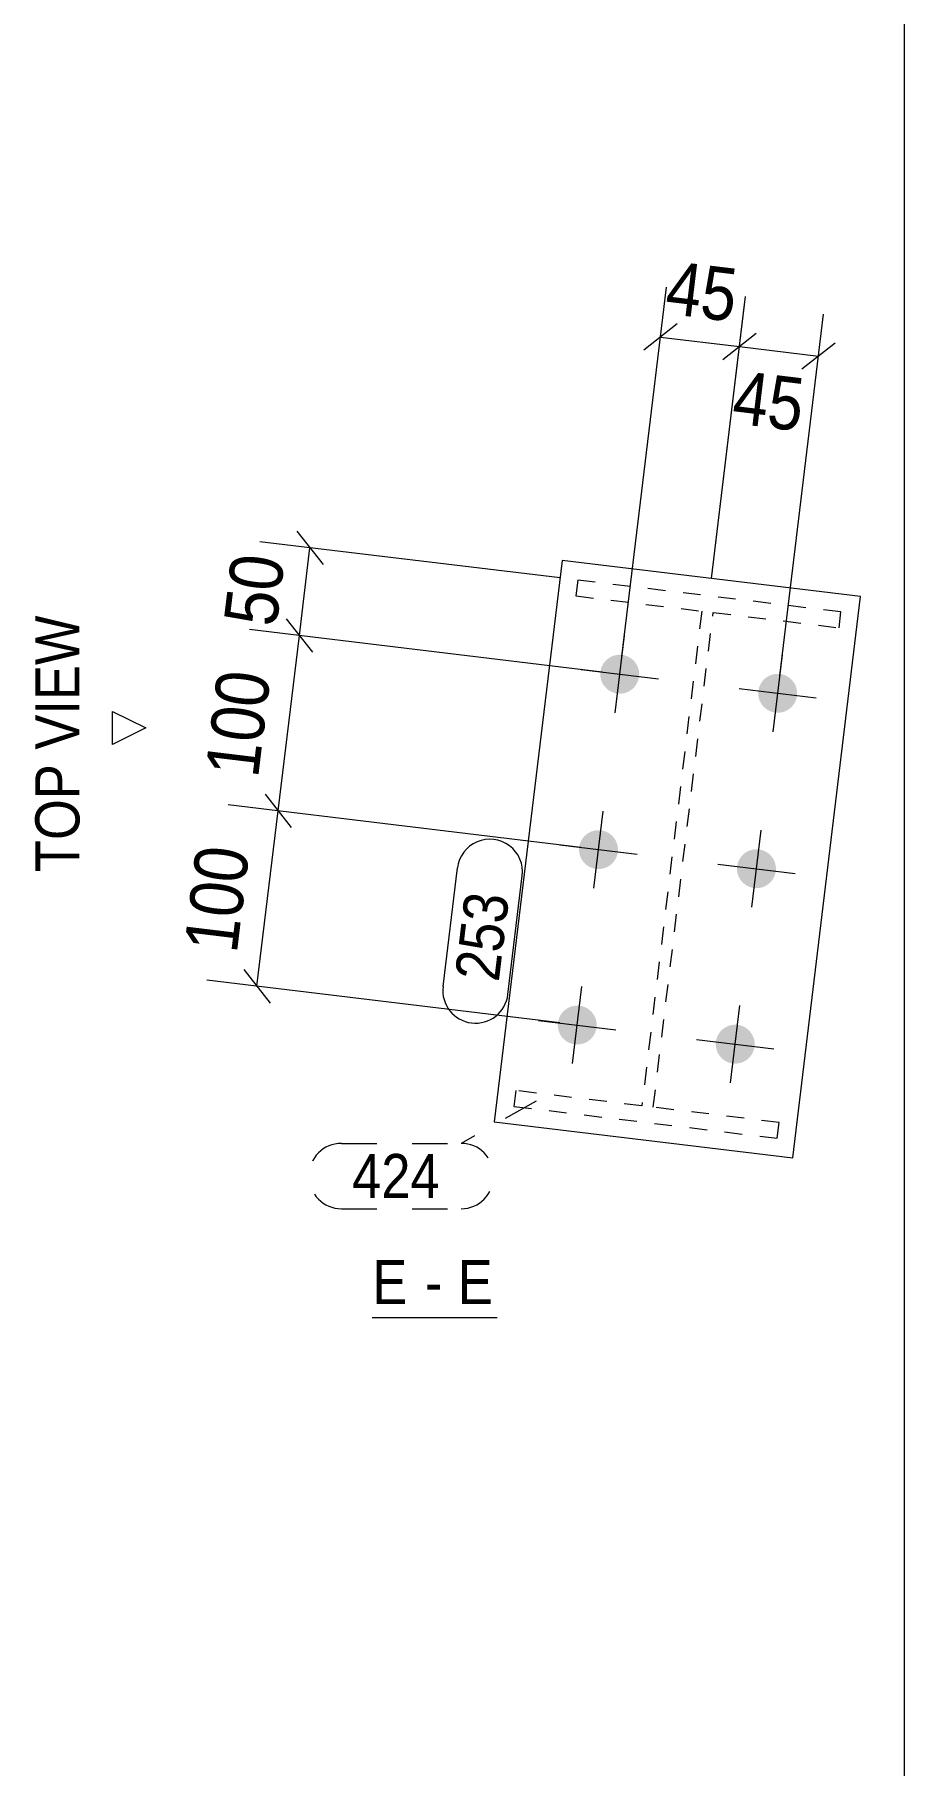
# Model space of a CAD drawing. Header units: millimetres. Extents: x 2 to 825, y 1 to 579.
# Drawn here: x 775.8 to 825, y 269.8 to 367.7 of the extents above; entities that cross this region are included whole.
import ezdxf

# ---------------------------------------------------------------- set-up
doc = ezdxf.new("R2010")
doc.units = ezdxf.units.MM
for name, pattern in [('XKITLINE00', [0]), ('XKITLINE01', [4, 1, -1, 1, -1]), ('XKITLINE02', [4, 2, -2]), ('XKITLINE03', [6, 3, -1, 1, -1])]:
    doc.linetypes.add(name, pattern=pattern)
for name, color, linetype, lineweight in [('Bolt', 3, 'Continuous', 0), ('Dimensions', 7, 'Continuous', 0), ('DrawingSheet', 5, 'Continuous', 0), ('OtherObjectType', 7, 'Continuous', 0), ('Part', 2, 'Continuous', 0), ('PartMark', 7, 'Continuous', 0)]:
    doc.layers.add(name, color=color, linetype=linetype, lineweight=lineweight)
doc.styles.add('ARIAL', font='ARIAL.TTF')

# ---------------------------------------------------------------- blocks, each defined once
blk = doc.blocks.new('*A100')
at = {"layer": 'Bolt'}
for points in [[(807.811, 331.691), (807.815, 331.718), (807.82, 331.744), (807.826, 331.771), (807.832, 331.797), (807.839, 331.823), (807.846, 331.849), (807.854, 331.875), (807.863, 331.9), (807.872, 331.926), (807.882, 331.951), (807.893, 331.976), (807.904, 332), (807.916, 332.025), (807.928, 332.049), (807.941, 332.072), (807.955, 332.096), (807.969, 332.119), (807.983, 332.141), (807.999, 332.164), (808.014, 332.185), (808.031, 332.207), (808.047, 332.228), (808.065, 332.249), (808.083, 332.269), (808.101, 332.289), (808.12, 332.308), (808.139, 332.327), (808.159, 332.346), (808.179, 332.363), (808.2, 332.381), (808.221, 332.398), (808.242, 332.414), (808.264, 332.43), (808.286, 332.445), (808.309, 332.46), (808.332, 332.474), (808.355, 332.488), (808.379, 332.501), (808.402, 332.514), (808.427, 332.526), (808.451, 332.537), (808.476, 332.548), (808.501, 332.558), (808.526, 332.567), (808.552, 332.576), (808.578, 332.584), (808.603, 332.592), (808.63, 332.599), (808.656, 332.605), (808.682, 332.611), (808.709, 332.616), (808.735, 332.62), (808.762, 332.624), (808.789, 332.627), (808.816, 332.629), (808.843, 332.631), (808.87, 332.632), (808.897, 332.632), (808.924, 332.632), (808.951, 332.631), (808.978, 332.629), (809.005, 332.627), (809.031, 332.624), (809.058, 332.621), (809.085, 332.616), (809.111, 332.612), (809.138, 332.606), (809.164, 332.6), (809.19, 332.593), (809.216, 332.586), (809.242, 332.578), (809.268, 332.569), (809.293, 332.559), (809.318, 332.549), (809.343, 332.539), (809.367, 332.528), (809.392, 332.516), (809.416, 332.504), (809.439, 332.491), (809.463, 332.477), (809.486, 332.463), (809.508, 332.448), (809.531, 332.433), (809.553, 332.417), (809.574, 332.401), (809.595, 332.384), (809.616, 332.367), (809.636, 332.349), (809.656, 332.331), (809.675, 332.312), (809.694, 332.293), (809.713, 332.273), (809.731, 332.253), (809.748, 332.232), (809.765, 332.211), (809.781, 332.19), (809.797, 332.168), (809.813, 332.145), (809.827, 332.123), (809.842, 332.1), (809.855, 332.077), (809.868, 332.053), (809.881, 332.029), (809.893, 332.005), (809.904, 331.98), (809.915, 331.956), (809.925, 331.93), (809.934, 331.905), (809.943, 331.88), (809.951, 331.854), (809.959, 331.828), (809.966, 331.802), (809.972, 331.776), (809.978, 331.749), (809.983, 331.723), (809.987, 331.696), (809.991, 331.669), (809.994, 331.643), (809.996, 331.616), (809.998, 331.589), (809.999, 331.562), (809.999, 331.535), (809.999, 331.508), (809.998, 331.481), (809.997, 331.454), (809.994, 331.427), (809.991, 331.4), (809.988, 331.373), (809.984, 331.347), (809.979, 331.32), (809.973, 331.294), (809.967, 331.267), (809.96, 331.241), (809.953, 331.215), (809.945, 331.19), (809.936, 331.164), (809.927, 331.139), (809.917, 331.114), (809.906, 331.089), (809.895, 331.064), (809.883, 331.04), (809.871, 331.016), (809.858, 330.992), (809.844, 330.969), (809.83, 330.946), (809.815, 330.923), (809.8, 330.901), (809.784, 330.879), (809.768, 330.857), (809.751, 330.836), (809.734, 330.816), (809.716, 330.795), (809.698, 330.776), (809.679, 330.756), (809.66, 330.737), (809.64, 330.719), (809.62, 330.701), (809.599, 330.684), (809.578, 330.667), (809.557, 330.65), (809.535, 330.634), (809.513, 330.619), (809.49, 330.604), (809.467, 330.59), (809.444, 330.576), (809.42, 330.563), (809.396, 330.551), (809.372, 330.539), (809.347, 330.528), (809.323, 330.517), (809.298, 330.507), (809.272, 330.497), (809.247, 330.489), (809.221, 330.48), (809.195, 330.473), (809.169, 330.466), (809.143, 330.46), (809.116, 330.454), (809.09, 330.449), (809.063, 330.445), (809.037, 330.441), (809.01, 330.438), (808.983, 330.435), (808.956, 330.434), (808.929, 330.433), (808.902, 330.432), (808.875, 330.433), (808.848, 330.433), (808.821, 330.435), (808.794, 330.437), (808.767, 330.44), (808.74, 330.444), (808.714, 330.448), (808.687, 330.453), (808.661, 330.458), (808.635, 330.465), (808.608, 330.471), (808.582, 330.479), (808.557, 330.487), (808.531, 330.496), (808.506, 330.505), (808.481, 330.515), (808.456, 330.526), (808.431, 330.537), (808.407, 330.549), (808.383, 330.561), (808.359, 330.574), (808.336, 330.587), (808.313, 330.602), (808.29, 330.616), (808.268, 330.631), (808.246, 330.647), (808.225, 330.663), (808.203, 330.68), (808.183, 330.698), (808.163, 330.715), (808.143, 330.734), (808.123, 330.753), (808.104, 330.772), (808.086, 330.792), (808.068, 330.812), (808.051, 330.832), (808.034, 330.853), (808.017, 330.875), (808.001, 330.897), (807.986, 330.919), (807.971, 330.942), (807.957, 330.965), (807.943, 330.988), (807.93, 331.011), (807.918, 331.035), (807.906, 331.06), (807.895, 331.084), (807.884, 331.109), (807.874, 331.134), (807.864, 331.159), (807.856, 331.185), (807.847, 331.21), (807.84, 331.236), (807.833, 331.262), (807.827, 331.289), (807.821, 331.315), (807.816, 331.342), (807.812, 331.368), (807.808, 331.395), (807.805, 331.422), (807.803, 331.449), (807.801, 331.476), (807.8, 331.503), (807.799, 331.53), (807.8, 331.557), (807.801, 331.584), (807.802, 331.611), (807.804, 331.638), (807.807, 331.664)], [(816.746, 330.61), (816.75, 330.637), (816.755, 330.663), (816.76, 330.69), (816.767, 330.716), (816.773, 330.742), (816.781, 330.768), (816.789, 330.794), (816.798, 330.819), (816.807, 330.845), (816.817, 330.87), (816.828, 330.895), (816.839, 330.919), (816.85, 330.944), (816.863, 330.967), (816.876, 330.991), (816.889, 331.015), (816.903, 331.038), (816.918, 331.06), (816.933, 331.083), (816.949, 331.104), (816.965, 331.126), (816.982, 331.147), (817, 331.168), (817.017, 331.188), (817.036, 331.208), (817.055, 331.227), (817.074, 331.246), (817.094, 331.265), (817.114, 331.282), (817.134, 331.3), (817.155, 331.317), (817.177, 331.333), (817.199, 331.349), (817.221, 331.364), (817.244, 331.379), (817.266, 331.393), (817.29, 331.407), (817.313, 331.42), (817.337, 331.433), (817.362, 331.445), (817.386, 331.456), (817.411, 331.466), (817.436, 331.477), (817.461, 331.486), (817.487, 331.495), (817.512, 331.503), (817.538, 331.511), (817.564, 331.518), (817.591, 331.524), (817.617, 331.53), (817.644, 331.535), (817.67, 331.539), (817.697, 331.543), (817.724, 331.546), (817.751, 331.548), (817.778, 331.55), (817.805, 331.551), (817.832, 331.551), (817.859, 331.551), (817.886, 331.55), (817.913, 331.548), (817.939, 331.546), (817.966, 331.543), (817.993, 331.54), (818.02, 331.535), (818.046, 331.531), (818.073, 331.525), (818.099, 331.519), (818.125, 331.512), (818.151, 331.505), (818.177, 331.496), (818.202, 331.488), (818.228, 331.478), (818.253, 331.468), (818.278, 331.458), (818.302, 331.447), (818.326, 331.435), (818.35, 331.423), (818.374, 331.41), (818.398, 331.396), (818.421, 331.382), (818.443, 331.367), (818.465, 331.352), (818.487, 331.336), (818.509, 331.32), (818.53, 331.303), (818.551, 331.286), (818.571, 331.268), (818.591, 331.25), (818.61, 331.231), (818.629, 331.212), (818.648, 331.192), (818.665, 331.172), (818.683, 331.151), (818.7, 331.13), (818.716, 331.109), (818.732, 331.087), (818.747, 331.064), (818.762, 331.042), (818.776, 331.019), (818.79, 330.996), (818.803, 330.972), (818.816, 330.948), (818.827, 330.924), (818.839, 330.899), (818.849, 330.875), (818.86, 330.849), (818.869, 330.824), (818.878, 330.799), (818.886, 330.773), (818.894, 330.747), (818.901, 330.721), (818.907, 330.695), (818.913, 330.668), (818.918, 330.642), (818.922, 330.615), (818.926, 330.588), (818.929, 330.562), (818.931, 330.535), (818.933, 330.508), (818.934, 330.481), (818.934, 330.454), (818.934, 330.427), (818.933, 330.4), (818.931, 330.373), (818.929, 330.346), (818.926, 330.319), (818.923, 330.292), (818.918, 330.266), (818.914, 330.239), (818.908, 330.213), (818.902, 330.186), (818.895, 330.16), (818.888, 330.134), (818.879, 330.109), (818.871, 330.083), (818.861, 330.058), (818.851, 330.033), (818.841, 330.008), (818.83, 329.983), (818.818, 329.959), (818.805, 329.935), (818.793, 329.911), (818.779, 329.888), (818.765, 329.865), (818.75, 329.842), (818.735, 329.82), (818.719, 329.798), (818.703, 329.776), (818.686, 329.755), (818.669, 329.735), (818.651, 329.714), (818.633, 329.695), (818.614, 329.675), (818.595, 329.656), (818.575, 329.638), (818.555, 329.62), (818.534, 329.603), (818.513, 329.586), (818.491, 329.569), (818.47, 329.553), (818.447, 329.538), (818.425, 329.523), (818.402, 329.509), (818.379, 329.495), (818.355, 329.482), (818.331, 329.47), (818.307, 329.458), (818.282, 329.447), (818.257, 329.436), (818.232, 329.426), (818.207, 329.416), (818.182, 329.408), (818.156, 329.399), (818.13, 329.392), (818.104, 329.385), (818.078, 329.378), (818.051, 329.373), (818.025, 329.368), (817.998, 329.363), (817.971, 329.36), (817.945, 329.357), (817.918, 329.354), (817.891, 329.353), (817.864, 329.352), (817.837, 329.351), (817.81, 329.351), (817.783, 329.352), (817.756, 329.354), (817.729, 329.356), (817.702, 329.359), (817.675, 329.363), (817.649, 329.367), (817.622, 329.372), (817.596, 329.377), (817.569, 329.384), (817.543, 329.39), (817.517, 329.398), (817.492, 329.406), (817.466, 329.415), (817.441, 329.424), (817.416, 329.434), (817.391, 329.445), (817.366, 329.456), (817.342, 329.468), (817.318, 329.48), (817.294, 329.493), (817.271, 329.506), (817.248, 329.521), (817.225, 329.535), (817.203, 329.55), (817.181, 329.566), (817.159, 329.582), (817.138, 329.599), (817.118, 329.617), (817.097, 329.634), (817.078, 329.653), (817.058, 329.672), (817.039, 329.691), (817.021, 329.711), (817.003, 329.731), (816.985, 329.751), (816.969, 329.772), (816.952, 329.794), (816.936, 329.816), (816.921, 329.838), (816.906, 329.861), (816.892, 329.884), (816.878, 329.907), (816.865, 329.93), (816.853, 329.954), (816.841, 329.979), (816.83, 330.003), (816.819, 330.028), (816.809, 330.053), (816.799, 330.078), (816.79, 330.104), (816.782, 330.129), (816.775, 330.155), (816.768, 330.181), (816.761, 330.208), (816.756, 330.234), (816.751, 330.261), (816.746, 330.287), (816.743, 330.314), (816.74, 330.341), (816.737, 330.368), (816.736, 330.395), (816.735, 330.422), (816.734, 330.449), (816.734, 330.476), (816.735, 330.503), (816.737, 330.53), (816.739, 330.556), (816.742, 330.583)], [(806.61, 321.764), (806.614, 321.79), (806.619, 321.817), (806.624, 321.843), (806.631, 321.869), (806.637, 321.896), (806.645, 321.922), (806.653, 321.947), (806.662, 321.973), (806.671, 321.998), (806.681, 322.023), (806.692, 322.048), (806.703, 322.073), (806.715, 322.097), (806.727, 322.121), (806.74, 322.145), (806.753, 322.168), (806.767, 322.191), (806.782, 322.214), (806.797, 322.236), (806.813, 322.258), (806.829, 322.279), (806.846, 322.3), (806.864, 322.321), (806.881, 322.341), (806.9, 322.361), (806.919, 322.381), (806.938, 322.4), (806.958, 322.418), (806.978, 322.436), (806.998, 322.453), (807.019, 322.47), (807.041, 322.487), (807.063, 322.503), (807.085, 322.518), (807.108, 322.533), (807.13, 322.547), (807.154, 322.56), (807.177, 322.574), (807.201, 322.586), (807.226, 322.598), (807.25, 322.609), (807.275, 322.62), (807.3, 322.63), (807.325, 322.639), (807.351, 322.648), (807.376, 322.657), (807.402, 322.664), (807.428, 322.671), (807.455, 322.677), (807.481, 322.683), (807.508, 322.688), (807.534, 322.692), (807.561, 322.696), (807.588, 322.699), (807.615, 322.701), (807.642, 322.703), (807.669, 322.704), (807.696, 322.705), (807.723, 322.704), (807.75, 322.703), (807.777, 322.702), (807.803, 322.7), (807.83, 322.697), (807.857, 322.693), (807.884, 322.689), (807.91, 322.684), (807.937, 322.678), (807.963, 322.672), (807.989, 322.665), (808.015, 322.658), (808.041, 322.65), (808.066, 322.641), (808.092, 322.632), (808.117, 322.622), (808.142, 322.611), (808.166, 322.6), (808.19, 322.588), (808.214, 322.576), (808.238, 322.563), (808.262, 322.549), (808.285, 322.535), (808.307, 322.521), (808.33, 322.505), (808.351, 322.49), (808.373, 322.473), (808.394, 322.457), (808.415, 322.439), (808.435, 322.421), (808.455, 322.403), (808.474, 322.384), (808.493, 322.365), (808.512, 322.345), (808.529, 322.325), (808.547, 322.304), (808.564, 322.283), (808.58, 322.262), (808.596, 322.24), (808.611, 322.218), (808.626, 322.195), (808.64, 322.172), (808.654, 322.149), (808.667, 322.125), (808.68, 322.101), (808.691, 322.077), (808.703, 322.053), (808.713, 322.028), (808.724, 322.003), (808.733, 321.978), (808.742, 321.952), (808.75, 321.926), (808.758, 321.9), (808.765, 321.874), (808.771, 321.848), (808.777, 321.822), (808.782, 321.795), (808.786, 321.769), (808.79, 321.742), (808.793, 321.715), (808.795, 321.688), (808.797, 321.661), (808.798, 321.634), (808.798, 321.607), (808.798, 321.58), (808.797, 321.553), (808.795, 321.526), (808.793, 321.499), (808.79, 321.473), (808.787, 321.446), (808.782, 321.419), (808.778, 321.393), (808.772, 321.366), (808.766, 321.34), (808.759, 321.314), (808.752, 321.288), (808.743, 321.262), (808.735, 321.236), (808.725, 321.211), (808.715, 321.186), (808.705, 321.161), (808.694, 321.137), (808.682, 321.112), (808.67, 321.088), (808.657, 321.065), (808.643, 321.041), (808.629, 321.018), (808.614, 320.996), (808.599, 320.973), (808.583, 320.951), (808.567, 320.93), (808.55, 320.909), (808.533, 320.888), (808.515, 320.868), (808.497, 320.848), (808.478, 320.829), (808.459, 320.81), (808.439, 320.791), (808.419, 320.773), (808.398, 320.756), (808.377, 320.739), (808.356, 320.723), (808.334, 320.707), (808.311, 320.691), (808.289, 320.677), (808.266, 320.662), (808.243, 320.649), (808.219, 320.636), (808.195, 320.623), (808.171, 320.611), (808.146, 320.6), (808.121, 320.589), (808.096, 320.579), (808.071, 320.57), (808.046, 320.561), (808.02, 320.553), (807.994, 320.545), (807.968, 320.538), (807.942, 320.532), (807.915, 320.526), (807.889, 320.521), (807.862, 320.517), (807.835, 320.513), (807.809, 320.51), (807.782, 320.508), (807.755, 320.506), (807.728, 320.505), (807.701, 320.505), (807.674, 320.505), (807.647, 320.506), (807.62, 320.507), (807.593, 320.51), (807.566, 320.513), (807.539, 320.516), (807.513, 320.52), (807.486, 320.525), (807.46, 320.531), (807.433, 320.537), (807.407, 320.544), (807.381, 320.551), (807.356, 320.559), (807.33, 320.568), (807.305, 320.577), (807.28, 320.587), (807.255, 320.598), (807.23, 320.609), (807.206, 320.621), (807.182, 320.633), (807.158, 320.646), (807.135, 320.66), (807.112, 320.674), (807.089, 320.689), (807.067, 320.704), (807.045, 320.72), (807.023, 320.736), (807.002, 320.753), (806.982, 320.77), (806.961, 320.788), (806.942, 320.806), (806.922, 320.825), (806.903, 320.844), (806.885, 320.864), (806.867, 320.884), (806.849, 320.905), (806.833, 320.926), (806.816, 320.947), (806.8, 320.969), (806.785, 320.991), (806.77, 321.014), (806.756, 321.037), (806.742, 321.06), (806.729, 321.084), (806.717, 321.108), (806.705, 321.132), (806.694, 321.157), (806.683, 321.181), (806.673, 321.206), (806.663, 321.232), (806.655, 321.257), (806.646, 321.283), (806.639, 321.309), (806.632, 321.335), (806.625, 321.361), (806.62, 321.388), (806.615, 321.414), (806.61, 321.441), (806.607, 321.467), (806.604, 321.494), (806.601, 321.521), (806.6, 321.548), (806.599, 321.575), (806.598, 321.602), (806.598, 321.629), (806.599, 321.656), (806.601, 321.683), (806.603, 321.71), (806.606, 321.737)], [(815.545, 320.682), (815.549, 320.709), (815.554, 320.736), (815.559, 320.762), (815.565, 320.788), (815.572, 320.815), (815.58, 320.84), (815.588, 320.866), (815.596, 320.892), (815.606, 320.917), (815.616, 320.942), (815.626, 320.967), (815.638, 320.992), (815.649, 321.016), (815.662, 321.04), (815.675, 321.064), (815.688, 321.087), (815.702, 321.11), (815.717, 321.133), (815.732, 321.155), (815.748, 321.177), (815.764, 321.198), (815.781, 321.219), (815.798, 321.24), (815.816, 321.26), (815.835, 321.28), (815.853, 321.3), (815.873, 321.319), (815.892, 321.337), (815.913, 321.355), (815.933, 321.372), (815.954, 321.389), (815.976, 321.406), (815.998, 321.421), (816.02, 321.437), (816.042, 321.452), (816.065, 321.466), (816.089, 321.479), (816.112, 321.493), (816.136, 321.505), (816.16, 321.517), (816.185, 321.528), (816.21, 321.539), (816.235, 321.549), (816.26, 321.558), (816.286, 321.567), (816.311, 321.575), (816.337, 321.583), (816.363, 321.59), (816.39, 321.596), (816.416, 321.602), (816.442, 321.607), (816.469, 321.611), (816.496, 321.615), (816.523, 321.618), (816.55, 321.62), (816.577, 321.622), (816.603, 321.623), (816.63, 321.624), (816.657, 321.623), (816.684, 321.622), (816.711, 321.621), (816.738, 321.619), (816.765, 321.616), (816.792, 321.612), (816.819, 321.608), (816.845, 321.603), (816.872, 321.597), (816.898, 321.591), (816.924, 321.584), (816.95, 321.577), (816.976, 321.569), (817.001, 321.56), (817.027, 321.551), (817.052, 321.541), (817.076, 321.53), (817.101, 321.519), (817.125, 321.507), (817.149, 321.495), (817.173, 321.482), (817.196, 321.468), (817.219, 321.454), (817.242, 321.44), (817.264, 321.424), (817.286, 321.409), (817.308, 321.392), (817.329, 321.376), (817.35, 321.358), (817.37, 321.34), (817.39, 321.322), (817.409, 321.303), (817.428, 321.284), (817.446, 321.264), (817.464, 321.244), (817.482, 321.223), (817.499, 321.202), (817.515, 321.181), (817.531, 321.159), (817.546, 321.137), (817.561, 321.114), (817.575, 321.091), (817.589, 321.068), (817.602, 321.044), (817.614, 321.02), (817.626, 320.996), (817.638, 320.972), (817.648, 320.947), (817.658, 320.922), (817.668, 320.897), (817.677, 320.871), (817.685, 320.845), (817.693, 320.819), (817.699, 320.793), (817.706, 320.767), (817.711, 320.741), (817.716, 320.714), (817.721, 320.688), (817.724, 320.661), (817.727, 320.634), (817.73, 320.607), (817.732, 320.58), (817.733, 320.553), (817.733, 320.526), (817.733, 320.499), (817.732, 320.472), (817.73, 320.445), (817.728, 320.418), (817.725, 320.391), (817.721, 320.365), (817.717, 320.338), (817.712, 320.312), (817.707, 320.285), (817.701, 320.259), (817.694, 320.233), (817.686, 320.207), (817.678, 320.181), (817.67, 320.155), (817.66, 320.13), (817.65, 320.105), (817.64, 320.08), (817.629, 320.056), (817.617, 320.031), (817.604, 320.007), (817.591, 319.984), (817.578, 319.96), (817.564, 319.937), (817.549, 319.915), (817.534, 319.892), (817.518, 319.87), (817.502, 319.849), (817.485, 319.828), (817.468, 319.807), (817.45, 319.787), (817.431, 319.767), (817.413, 319.748), (817.393, 319.729), (817.374, 319.71), (817.353, 319.692), (817.333, 319.675), (817.312, 319.658), (817.29, 319.642), (817.269, 319.626), (817.246, 319.61), (817.224, 319.596), (817.201, 319.581), (817.177, 319.568), (817.154, 319.555), (817.13, 319.542), (817.106, 319.53), (817.081, 319.519), (817.056, 319.508), (817.031, 319.498), (817.006, 319.489), (816.981, 319.48), (816.955, 319.472), (816.929, 319.464), (816.903, 319.457), (816.877, 319.451), (816.85, 319.445), (816.824, 319.44), (816.797, 319.436), (816.77, 319.432), (816.743, 319.429), (816.716, 319.427), (816.69, 319.425), (816.663, 319.424), (816.636, 319.424), (816.609, 319.424), (816.582, 319.425), (816.555, 319.426), (816.528, 319.429), (816.501, 319.432), (816.474, 319.435), (816.447, 319.439), (816.421, 319.444), (816.395, 319.45), (816.368, 319.456), (816.342, 319.463), (816.316, 319.47), (816.29, 319.478), (816.265, 319.487), (816.24, 319.496), (816.214, 319.506), (816.19, 319.517), (816.165, 319.528), (816.141, 319.54), (816.117, 319.552), (816.093, 319.565), (816.07, 319.579), (816.047, 319.593), (816.024, 319.608), (816.002, 319.623), (815.98, 319.639), (815.958, 319.655), (815.937, 319.672), (815.916, 319.689), (815.896, 319.707), (815.876, 319.725), (815.857, 319.744), (815.838, 319.763), (815.82, 319.783), (815.802, 319.803), (815.784, 319.824), (815.767, 319.845), (815.751, 319.866), (815.735, 319.888), (815.72, 319.91), (815.705, 319.933), (815.691, 319.956), (815.677, 319.979), (815.664, 320.003), (815.652, 320.027), (815.64, 320.051), (815.628, 320.076), (815.618, 320.1), (815.608, 320.125), (815.598, 320.151), (815.589, 320.176), (815.581, 320.202), (815.574, 320.228), (815.567, 320.254), (815.56, 320.28), (815.555, 320.307), (815.55, 320.333), (815.545, 320.36), (815.542, 320.386), (815.539, 320.413), (815.536, 320.44), (815.534, 320.467), (815.533, 320.494), (815.533, 320.521), (815.533, 320.548), (815.534, 320.575), (815.536, 320.602), (815.538, 320.629), (815.541, 320.656)], [(805.409, 311.836), (805.413, 311.863), (805.418, 311.889), (805.423, 311.916), (805.429, 311.942), (805.436, 311.968), (805.444, 311.994), (805.452, 312.02), (805.461, 312.045), (805.47, 312.071), (805.48, 312.096), (805.49, 312.12), (805.502, 312.145), (805.513, 312.169), (805.526, 312.193), (805.539, 312.217), (805.552, 312.24), (805.566, 312.263), (805.581, 312.286), (805.596, 312.308), (805.612, 312.33), (805.628, 312.352), (805.645, 312.373), (805.662, 312.394), (805.68, 312.414), (805.699, 312.434), (805.717, 312.453), (805.737, 312.472), (805.756, 312.49), (805.777, 312.508), (805.797, 312.526), (805.818, 312.543), (805.84, 312.559), (805.862, 312.575), (805.884, 312.59), (805.906, 312.605), (805.929, 312.619), (805.953, 312.633), (805.976, 312.646), (806, 312.658), (806.024, 312.67), (806.049, 312.682), (806.074, 312.692), (806.099, 312.702), (806.124, 312.712), (806.15, 312.721), (806.175, 312.729), (806.201, 312.737), (806.227, 312.743), (806.254, 312.75), (806.28, 312.755), (806.306, 312.76), (806.333, 312.765), (806.36, 312.768), (806.387, 312.771), (806.414, 312.774), (806.441, 312.776), (806.468, 312.777), (806.495, 312.777), (806.522, 312.777), (806.548, 312.776), (806.575, 312.774), (806.602, 312.772), (806.629, 312.769), (806.656, 312.765), (806.683, 312.761), (806.709, 312.756), (806.736, 312.751), (806.762, 312.745), (806.788, 312.738), (806.814, 312.73), (806.84, 312.722), (806.865, 312.714), (806.891, 312.704), (806.916, 312.694), (806.94, 312.684), (806.965, 312.673), (806.989, 312.661), (807.013, 312.648), (807.037, 312.635), (807.06, 312.622), (807.083, 312.608), (807.106, 312.593), (807.128, 312.578), (807.15, 312.562), (807.172, 312.546), (807.193, 312.529), (807.214, 312.512), (807.234, 312.494), (807.254, 312.475), (807.273, 312.457), (807.292, 312.437), (807.31, 312.418), (807.328, 312.397), (807.346, 312.377), (807.363, 312.356), (807.379, 312.334), (807.395, 312.313), (807.41, 312.29), (807.425, 312.268), (807.439, 312.245), (807.453, 312.221), (807.466, 312.198), (807.478, 312.174), (807.49, 312.15), (807.502, 312.125), (807.512, 312.1), (807.522, 312.075), (807.532, 312.05), (807.541, 312.024), (807.549, 311.999), (807.557, 311.973), (807.563, 311.947), (807.57, 311.921), (807.575, 311.894), (807.58, 311.868), (807.585, 311.841), (807.588, 311.814), (807.592, 311.787), (807.594, 311.76), (807.596, 311.734), (807.597, 311.707), (807.597, 311.68), (807.597, 311.653), (807.596, 311.626), (807.594, 311.599), (807.592, 311.572), (807.589, 311.545), (807.586, 311.518), (807.581, 311.491), (807.576, 311.465), (807.571, 311.439), (807.565, 311.412), (807.558, 311.386), (807.55, 311.36), (807.542, 311.334), (807.534, 311.309), (807.524, 311.284), (807.514, 311.258), (807.504, 311.234), (807.493, 311.209), (807.481, 311.185), (807.468, 311.161), (807.455, 311.137), (807.442, 311.114), (807.428, 311.091), (807.413, 311.068), (807.398, 311.046), (807.382, 311.024), (807.366, 311.002), (807.349, 310.981), (807.332, 310.96), (807.314, 310.94), (807.295, 310.92), (807.277, 310.901), (807.257, 310.882), (807.238, 310.864), (807.217, 310.846), (807.197, 310.828), (807.176, 310.811), (807.154, 310.795), (807.133, 310.779), (807.11, 310.764), (807.088, 310.749), (807.065, 310.735), (807.041, 310.721), (807.018, 310.708), (806.994, 310.696), (806.97, 310.684), (806.945, 310.672), (806.92, 310.662), (806.895, 310.652), (806.87, 310.642), (806.845, 310.633), (806.819, 310.625), (806.793, 310.618), (806.767, 310.611), (806.741, 310.604), (806.714, 310.599), (806.688, 310.594), (806.661, 310.589), (806.634, 310.586), (806.607, 310.583), (806.581, 310.58), (806.554, 310.578), (806.527, 310.577), (806.5, 310.577), (806.473, 310.577), (806.446, 310.578), (806.419, 310.58), (806.392, 310.582), (806.365, 310.585), (806.338, 310.589), (806.312, 310.593), (806.285, 310.598), (806.259, 310.603), (806.232, 310.609), (806.206, 310.616), (806.18, 310.624), (806.154, 310.632), (806.129, 310.64), (806.104, 310.65), (806.078, 310.66), (806.054, 310.67), (806.029, 310.682), (806.005, 310.693), (805.981, 310.706), (805.957, 310.719), (805.934, 310.732), (805.911, 310.746), (805.888, 310.761), (805.866, 310.776), (805.844, 310.792), (805.822, 310.808), (805.801, 310.825), (805.78, 310.842), (805.76, 310.86), (805.74, 310.879), (805.721, 310.897), (805.702, 310.917), (805.684, 310.936), (805.666, 310.957), (805.648, 310.977), (805.631, 310.998), (805.615, 311.02), (805.599, 311.042), (805.584, 311.064), (805.569, 311.086), (805.555, 311.109), (805.541, 311.133), (805.528, 311.156), (805.516, 311.18), (805.504, 311.204), (805.492, 311.229), (805.482, 311.254), (805.472, 311.279), (805.462, 311.304), (805.453, 311.33), (805.445, 311.355), (805.438, 311.381), (805.431, 311.407), (805.424, 311.434), (805.419, 311.46), (805.414, 311.486), (805.409, 311.513), (805.406, 311.54), (805.403, 311.567), (805.4, 311.594), (805.399, 311.621), (805.397, 311.647), (805.397, 311.674), (805.397, 311.701), (805.398, 311.728), (805.4, 311.755), (805.402, 311.782), (805.405, 311.809)], [(814.343, 310.755), (814.348, 310.782), (814.353, 310.808), (814.358, 310.835), (814.364, 310.861), (814.371, 310.887), (814.379, 310.913), (814.387, 310.939), (814.395, 310.964), (814.405, 310.99), (814.415, 311.015), (814.425, 311.039), (814.436, 311.064), (814.448, 311.088), (814.461, 311.112), (814.474, 311.136), (814.487, 311.159), (814.501, 311.182), (814.516, 311.205), (814.531, 311.227), (814.547, 311.249), (814.563, 311.271), (814.58, 311.292), (814.597, 311.313), (814.615, 311.333), (814.633, 311.353), (814.652, 311.372), (814.672, 311.391), (814.691, 311.409), (814.711, 311.427), (814.732, 311.445), (814.753, 311.462), (814.775, 311.478), (814.796, 311.494), (814.819, 311.509), (814.841, 311.524), (814.864, 311.538), (814.887, 311.552), (814.911, 311.565), (814.935, 311.577), (814.959, 311.589), (814.984, 311.601), (815.009, 311.611), (815.034, 311.621), (815.059, 311.631), (815.084, 311.64), (815.11, 311.648), (815.136, 311.655), (815.162, 311.662), (815.188, 311.669), (815.215, 311.674), (815.241, 311.679), (815.268, 311.684), (815.295, 311.687), (815.322, 311.69), (815.348, 311.693), (815.375, 311.695), (815.402, 311.696), (815.429, 311.696), (815.456, 311.696), (815.483, 311.695), (815.51, 311.693), (815.537, 311.691), (815.564, 311.688), (815.591, 311.684), (815.617, 311.68), (815.644, 311.675), (815.67, 311.67), (815.697, 311.664), (815.723, 311.657), (815.749, 311.649), (815.775, 311.641), (815.8, 311.633), (815.825, 311.623), (815.85, 311.613), (815.875, 311.603), (815.9, 311.591), (815.924, 311.58), (815.948, 311.567), (815.972, 311.554), (815.995, 311.541), (816.018, 311.527), (816.041, 311.512), (816.063, 311.497), (816.085, 311.481), (816.107, 311.465), (816.128, 311.448), (816.148, 311.431), (816.169, 311.413), (816.189, 311.394), (816.208, 311.376), (816.227, 311.356), (816.245, 311.337), (816.263, 311.316), (816.281, 311.296), (816.298, 311.275), (816.314, 311.253), (816.33, 311.231), (816.345, 311.209), (816.36, 311.187), (816.374, 311.164), (816.388, 311.14), (816.401, 311.117), (816.413, 311.093), (816.425, 311.069), (816.436, 311.044), (816.447, 311.019), (816.457, 310.994), (816.467, 310.969), (816.476, 310.943), (816.484, 310.918), (816.491, 310.892), (816.498, 310.866), (816.505, 310.839), (816.51, 310.813), (816.515, 310.787), (816.52, 310.76), (816.523, 310.733), (816.526, 310.706), (816.529, 310.679), (816.53, 310.653), (816.531, 310.626), (816.532, 310.599), (816.532, 310.572), (816.531, 310.545), (816.529, 310.518), (816.527, 310.491), (816.524, 310.464), (816.52, 310.437), (816.516, 310.41), (816.511, 310.384), (816.506, 310.357), (816.5, 310.331), (816.493, 310.305), (816.485, 310.279), (816.477, 310.253), (816.468, 310.228), (816.459, 310.202), (816.449, 310.177), (816.439, 310.153), (816.427, 310.128), (816.416, 310.104), (816.403, 310.08), (816.39, 310.056), (816.377, 310.033), (816.363, 310.01), (816.348, 309.987), (816.333, 309.965), (816.317, 309.943), (816.301, 309.921), (816.284, 309.9), (816.266, 309.879), (816.249, 309.859), (816.23, 309.839), (816.212, 309.82), (816.192, 309.801), (816.172, 309.783), (816.152, 309.765), (816.132, 309.747), (816.111, 309.73), (816.089, 309.714), (816.067, 309.698), (816.045, 309.683), (816.023, 309.668), (816, 309.654), (815.976, 309.64), (815.953, 309.627), (815.929, 309.615), (815.905, 309.603), (815.88, 309.591), (815.855, 309.581), (815.83, 309.571), (815.805, 309.561), (815.779, 309.552), (815.754, 309.544), (815.728, 309.537), (815.702, 309.53), (815.675, 309.523), (815.649, 309.518), (815.622, 309.513), (815.596, 309.508), (815.569, 309.505), (815.542, 309.502), (815.515, 309.499), (815.488, 309.497), (815.461, 309.496), (815.434, 309.496), (815.407, 309.496), (815.38, 309.497), (815.354, 309.499), (815.327, 309.501), (815.3, 309.504), (815.273, 309.508), (815.246, 309.512), (815.22, 309.517), (815.193, 309.522), (815.167, 309.528), (815.141, 309.535), (815.115, 309.543), (815.089, 309.551), (815.064, 309.559), (815.038, 309.569), (815.013, 309.579), (814.988, 309.589), (814.964, 309.601), (814.94, 309.612), (814.916, 309.625), (814.892, 309.638), (814.869, 309.651), (814.846, 309.665), (814.823, 309.68), (814.801, 309.695), (814.779, 309.711), (814.757, 309.727), (814.736, 309.744), (814.715, 309.761), (814.695, 309.779), (814.675, 309.798), (814.656, 309.816), (814.637, 309.836), (814.619, 309.855), (814.601, 309.876), (814.583, 309.896), (814.566, 309.917), (814.55, 309.939), (814.534, 309.961), (814.519, 309.983), (814.504, 310.005), (814.49, 310.028), (814.476, 310.052), (814.463, 310.075), (814.45, 310.099), (814.439, 310.123), (814.427, 310.148), (814.417, 310.173), (814.407, 310.198), (814.397, 310.223), (814.388, 310.249), (814.38, 310.274), (814.372, 310.3), (814.365, 310.326), (814.359, 310.353), (814.354, 310.379), (814.349, 310.405), (814.344, 310.432), (814.34, 310.459), (814.337, 310.486), (814.335, 310.513), (814.333, 310.539), (814.332, 310.566), (814.332, 310.593), (814.332, 310.62), (814.333, 310.647), (814.335, 310.674), (814.337, 310.701), (814.34, 310.728)]]:
    blk.add_hatch(color=3, dxfattribs=at).paths.add_polyline_path(points, flags=17)
at = {"layer": 'Bolt', "color": 3, "linetype": 'XKITLINE00', "lineweight": 0}
for p, q in [((808.635, 329.348), (809.164, 333.716)), ((817.57, 328.267), (818.098, 332.635)), ((806.715, 331.796), (811.083, 331.268)), ((815.65, 330.715), (820.018, 330.187)), ((807.434, 319.421), (807.962, 323.789)), ((816.369, 318.34), (816.897, 322.708)), ((805.514, 321.869), (809.882, 321.34)), ((814.449, 320.788), (818.817, 320.259)), ((806.233, 309.493), (806.761, 313.861)), ((815.168, 308.412), (815.696, 312.78)), ((804.313, 311.941), (808.681, 311.413)), ((813.248, 310.86), (817.616, 310.332))]:
    blk.add_line(p, q, dxfattribs=at)
blk = doc.blocks.new('*A101')
at = {"layer": 'Part', "color": 7, "linetype": 'XKITLINE01', "lineweight": 0}
for p, q in [((806.522, 336.856), (806.414, 335.963)), ((806.414, 335.963), (813.537, 335.101)), ((821.413, 335.055), (806.522, 336.856)), ((813.537, 335.101), (810.149, 307.105)), ((810.795, 307.027), (814.182, 335.023)), ((814.182, 335.023), (821.305, 334.161)), ((821.305, 334.161), (821.413, 335.055)), ((803.026, 307.967), (802.918, 307.074)), ((810.149, 307.105), (803.026, 307.967)), ((802.918, 307.074), (817.81, 305.272)), ((817.918, 306.165), (810.795, 307.027)), ((817.81, 305.272), (817.918, 306.165))]:
    blk.add_line(p, q, dxfattribs=at)
at = {"layer": 'Part', "color": 7, "linetype": 'XKITLINE03', "lineweight": 0}
blk.add_line((812.166, 321.064), (812.166, 321.064), dxfattribs=at)
blk = doc.blocks.new('*A102')
at = {"layer": 'Part', "color": 2, "linetype": 'XKITLINE00', "lineweight": 0}
for p, q in [((805.649, 337.969), (801.805, 306.201)), ((822.526, 335.927), (805.649, 337.969)), ((818.682, 304.159), (822.526, 335.927)), ((801.805, 306.201), (818.682, 304.159))]:
    blk.add_line(p, q, dxfattribs=at)
blk = doc.blocks.new('*A148')
at = {"layer": 'DrawingSheet', "color": 5, "linetype": 'XKITLINE00', "lineweight": 0}
blk.add_line((825, 5), (825, 579), dxfattribs=at)
blk = doc.blocks.new('*A286')
at = {"layer": 'Dimensions', "color": 7, "linetype": 'XKITLINE00', "lineweight": 0}
for p, q in [((809.019, 332.525), (811.55, 353.439)), ((814.087, 336.948), (816.017, 352.898)), ((812.152, 351.35), (810.263, 349.869)), ((816.619, 350.809), (814.731, 349.328)), ((811.207, 350.609), (815.675, 350.069))]:
    blk.add_line(p, q, dxfattribs=at)
at = {"layer": 'Dimensions', "color": 3}
for p in [(811.207, 350.609), (815.675, 350.069)]:
    blk.add_point(p, dxfattribs=at)
at = {"layer": 'Dimensions', "color": 3, "style": 'ARIAL', "width": 0.85}
blk.add_text('45', height=3, rotation=-6.89841, dxfattribs=at).set_placement((811.394, 351.947))
blk = doc.blocks.new('*A287')
at = {"layer": 'Dimensions', "color": 7, "linetype": 'XKITLINE00', "lineweight": 0}
for p, q in [((814.087, 336.948), (815.963, 352.451)), ((817.954, 331.444), (820.431, 351.911)), ((816.619, 350.809), (814.731, 349.328)), ((815.675, 350.069), (820.142, 349.528)), ((821.087, 350.269), (819.198, 348.788))]:
    blk.add_line(p, q, dxfattribs=at)
at = {"layer": 'Dimensions', "color": 3}
for p in [(815.675, 350.069), (820.142, 349.528)]:
    blk.add_point(p, dxfattribs=at)
at = {"layer": 'Dimensions', "color": 3, "style": 'ARIAL', "width": 0.85}
blk.add_text('45', height=3, rotation=-6.89841, dxfattribs=at).set_placement((815.177, 345.747))
blk = doc.blocks.new('*A288')
at = {"layer": 'Dimensions', "color": 7, "linetype": 'XKITLINE00', "lineweight": 0}
for p, q in [((788.837, 324.741), (790.318, 322.853)), ((806.705, 321.725), (786.748, 324.139)), ((788.377, 313.869), (789.578, 323.797)), ((787.636, 314.814), (789.117, 312.925)), ((805.504, 311.797), (785.547, 314.212))]:
    blk.add_line(p, q, dxfattribs=at)
at = {"layer": 'Dimensions', "color": 3}
for p in [(789.578, 323.797), (788.377, 313.869)]:
    blk.add_point(p, dxfattribs=at)
at = {"layer": 'Dimensions', "color": 3, "style": 'ARIAL', "width": 0.85}
blk.add_text('100', height=3, rotation=83.1018, dxfattribs=at).set_placement((787.236, 315.682))
blk = doc.blocks.new('*A289')
at = {"layer": 'Dimensions', "color": 7, "linetype": 'XKITLINE00', "lineweight": 0}
for p, q in [((807.907, 331.652), (787.95, 334.067)), ((790.038, 334.669), (791.519, 332.78)), ((789.578, 323.797), (790.779, 333.725)), ((788.837, 324.741), (790.318, 322.853)), ((806.705, 321.725), (786.748, 324.139))]:
    blk.add_line(p, q, dxfattribs=at)
at = {"layer": 'Dimensions', "color": 3}
for p in [(790.779, 333.725), (789.578, 323.797)]:
    blk.add_point(p, dxfattribs=at)
at = {"layer": 'Dimensions', "color": 3, "style": 'ARIAL', "width": 0.85}
blk.add_text('100', height=3, rotation=83.1018, dxfattribs=at).set_placement((788.437, 325.609))
blk = doc.blocks.new('*A290')
at = {"layer": 'Dimensions', "color": 7, "linetype": 'XKITLINE00', "lineweight": 0}
for p, q in [((805.529, 336.976), (788.55, 339.031)), ((790.639, 339.633), (792.12, 337.744)), ((790.779, 333.725), (791.379, 338.688)), ((807.907, 331.652), (787.95, 334.067)), ((790.038, 334.669), (791.519, 332.78))]:
    blk.add_line(p, q, dxfattribs=at)
at = {"layer": 'Dimensions', "color": 3}
for p in [(791.379, 338.688), (790.779, 333.725)]:
    blk.add_point(p, dxfattribs=at)
at = {"layer": 'Dimensions', "color": 3, "style": 'ARIAL', "width": 0.85}
blk.add_text('50', height=3, rotation=83.1018, dxfattribs=at).set_placement((789.472, 334.16))
blk = doc.blocks.new('*A291')
at = {"layer": 'PartMark', "color": 7, "linetype": 'XKITLINE00', "lineweight": 0}
for p, q in [((798.904, 313.855), (799.716, 320.569)), ((802.577, 313.41), (803.389, 320.124))]:
    blk.add_line(p, q, dxfattribs=at)
for centre, start, end in [((801.553, 320.346), 353.10131, 173.10131), ((800.74, 313.633), 173.10131, 353.10131)]:
    blk.add_arc(centre, 1.85, start, end, dxfattribs=at)
at = {"layer": 'PartMark', "color": 3, "style": 'ARIAL', "width": 0.85}
blk.add_text('253', height=2.5, rotation=83.1018, dxfattribs=at).set_placement((802.053, 314.078))
blk = doc.blocks.new('*A292')
at = {"layer": 'PartMark', "color": 7, "linetype": 'XKITLINE02', "lineweight": 0}
for p, q in [((804.168, 307.376), (799.925, 304.983)), ((793.162, 304.983), (799.925, 304.983)), ((793.162, 301.283), (799.925, 301.283))]:
    blk.add_line(p, q, dxfattribs=at)
for centre, start, end in [((793.162, 303.133), 90, 270), ((799.925, 303.133), 270, 90)]:
    blk.add_arc(centre, 1.85, start, end, dxfattribs=at)
at = {"layer": 'PartMark', "color": 3, "style": 'ARIAL', "width": 0.85}
blk.add_text('424', height=2.5, dxfattribs=at).set_placement((793.762, 301.883))
blk = doc.blocks.new('*A293')
at = {"layer": 'OtherObjectType', "color": 7, "linetype": 'XKITLINE00', "lineweight": 0}
for p, q in [((780.215, 327.55), (780.215, 329.425)), ((780.215, 329.425), (782.09, 328.488)), ((782.09, 328.488), (780.215, 327.55)), ((782.09, 328.488), (782.09, 328.488)), ((794.904, 295.133), (801.962, 295.133))]:
    blk.add_line(p, q, dxfattribs=at)
at = {"layer": 'OtherObjectType', "color": 7, "style": 'ARIAL', "width": 0.85}
blk.add_text('TOP VIEW', height=2.5, rotation=90, dxfattribs=at).set_placement((778.34, 320.337))
for s, p in [('E', (794.904, 295.883)), ('E', (799.738, 295.883)), ('-', (797.878, 295.883))]:
    blk.add_text(s, height=2.5, dxfattribs=at).set_placement(p)

msp = doc.modelspace()

# ---------------------------------------------------------------- block references
at = {"lineweight": 0}
for name in ['*A148', '*A286', '*A287', '*A290', '*A102', '*A101', '*A289', '*A100', '*A288', '*A291', '*A292']:
    msp.add_blockref(name, (0, 0), dxfattribs=at)
at = {"layer": 'OtherObjectType', "lineweight": 0}
msp.add_blockref('*A293', (0, 0), dxfattribs=at)

doc.saveas('drawing.dxf')
